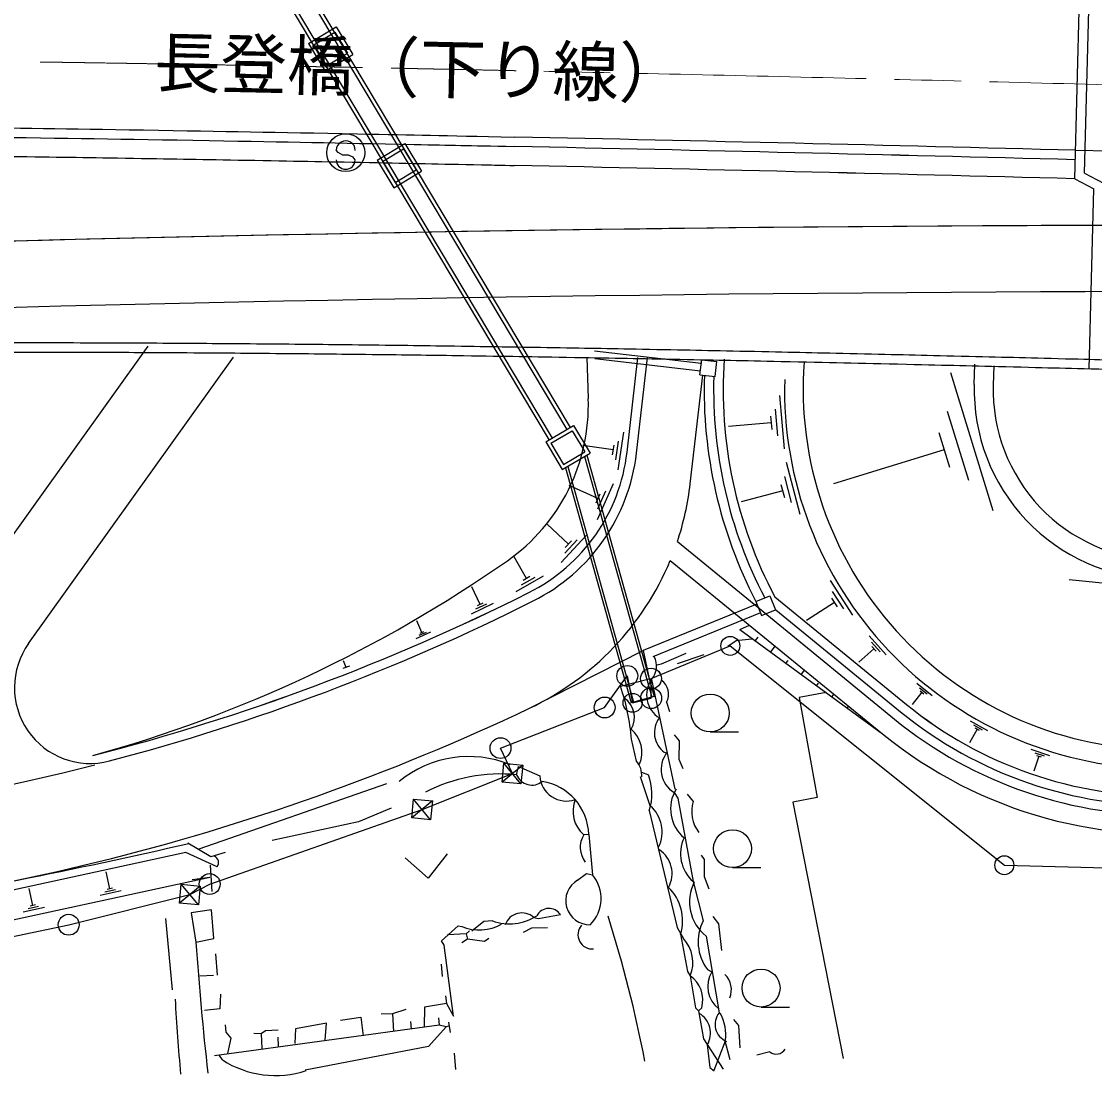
# Model space of a CAD drawing. Units: millimetres, scale not verified. Extents: x 40000 to 680000, y 20000 to 380000.
# Drawn here: x 280508 to 337087, y 245915 to 301527 of the extents above; entities that cross this region are included whole.
import ezdxf
from ezdxf.enums import TextEntityAlignment as Align

# ---------------------------------------------------------------- set-up
doc = ezdxf.new("R2010")
doc.units = ezdxf.units.MM
doc.header["$LTSCALE"] = 1000
doc.linetypes.add('CHAIN', pattern=[18.5, 12, -1.5, 3.5, -1.5])
for name, color, linetype, lineweight in [('M-BGD', 7, 'Continuous', 25), ('M-BMK', 2, 'CHAIN', 13), ('M-BMK-ROW', 30, 'Continuous', 25), ('M-STR-STRC', 7, 'Continuous', 25)]:
    doc.layers.add(name, color=color, linetype=linetype, lineweight=lineweight)
doc.styles.add('ＭＳ ゴシック', font='')
doc.styles.get('ＭＳ ゴシック').set_extended_font_data('MS Gothic')

msp = doc.modelspace()

# ---------------------------------------------------------------- linework, layer by layer
at = {"layer": 'M-BGD'}
for p, q in [((284109, 322576), (309442, 280108)), ((283165, 322013), (308498, 279545)), ((283938, 322474), (309271, 280006)), ((282993, 321911), (308326, 279443)), ((336046, 293232), (336308, 303228)), ((336554, 293529), (336808, 303215)), ((295645, 300370), (297105, 301241)), ((297105, 301241), (297976, 299781)), ((295919, 300300), (297036, 300966)), ((297036, 300966), (297702, 299850)), ((295645, 300370), (296516, 298910)), ((295919, 300300), (296585, 299184)), ((296516, 298910), (297976, 299781)), ((296585, 299184), (297702, 299850)), ((299269, 294214), (300729, 295085)), ((299544, 294145), (300660, 294811)), ((300660, 294811), (301326, 293694)), ((300729, 295085), (301600, 293625)), ((299269, 294214), (300140, 292754)), ((299544, 294145), (300210, 293028)), ((300210, 293028), (301326, 293694)), ((306256, 293934), (306490, 293930)), ((300140, 292754), (301600, 293625)), ((336046, 293232), (337050, 292703)), ((336554, 293530), (337558, 293000)), ((336799, 283206), (337050, 292703)), ((276300, 269175), (287193, 284398)), ((316351, 283483), (310718, 284133)), ((280884, 268707), (291693, 283812)), ((310313, 283795), (310391, 281637)), ((316305, 283085), (310737, 283728)), ((312438, 278799), (313015, 283803)), ((312935, 278742), (313517, 283789)), ((316282, 282887), (316373, 283682)), ((316373, 283682), (317168, 283590)), ((317076, 282795), (317168, 283590)), ((329494, 283015), (331733, 275732)), ((330746, 282368), (330775, 283450)), ((331773, 283360), (331745, 282341)), ((315768, 277128), (316431, 282870)), ((316282, 282887), (317077, 282795)), ((320478, 281800), (320717, 278984)), ((320004, 280697), (320064, 279992)), ((320256, 281072), (320375, 279664)), ((329325, 280970), (330445, 277329)), ((308154, 279340), (309614, 280211)), ((309614, 280211), (310485, 278751)), ((320034, 280344), (317781, 280154)), ((308428, 279271), (309545, 279937)), ((309545, 279937), (310211, 278820)), ((312247, 279856), (311947, 277863)), ((328877, 279836), (329437, 278015)), ((308154, 279340), (309025, 277880)), ((308428, 279271), (309095, 278154)), ((311698, 278919), (310104, 279160)), ((311736, 279169), (311661, 278670)), ((311972, 279388), (311822, 278391)), ((309025, 277880), (310485, 278751)), ((309094, 278154), (310211, 278820)), ((310200, 278581), (313744, 265875)), ((310316, 278650), (313869, 265910)), ((329157, 278926), (323331, 277135)), ((309194, 277981), (312656, 265572)), ((309310, 278050), (312781, 265607)), ((320828, 278272), (321554, 275538)), ((320736, 277516), (321099, 276149)), ((310900, 276357), (309378, 277037)), ((311706, 277138), (310855, 275235)), ((311303, 276747), (310878, 275796)), ((320644, 276760), (318457, 276179)), ((320553, 277102), (320735, 276418)), ((311006, 276595), (310794, 276119)), ((309347, 273958), (308221, 275011)), ((310286, 274399), (308970, 272991)), ((309816, 274179), (309159, 273475)), ((309511, 274134), (309182, 273782)), ((315091, 274083), (319801, 270233)), ((307135, 272136), (306481, 273283)), ((314720, 273094), (325908, 263949)), ((308015, 272258), (306581, 271441)), ((307575, 272197), (306858, 271788)), ((307314, 272238), (306955, 272034)), ((304686, 270769), (304246, 271698)), ((323144, 272034), (324330, 270198)), ((335747, 272090), (343325, 271297)), ((319230, 270927), (319970, 271230)), ((319970, 271230), (320273, 270489)), ((320230, 271174), (327173, 265498)), ((323221, 271109), (323518, 270650)), ((323257, 271457), (323850, 270539)), ((305378, 270812), (304216, 270261)), ((305032, 270790), (304451, 270515)), ((304832, 270838), (304541, 270700)), ((319286, 270789), (313284, 268341)), ((320276, 270490), (326857, 265111)), ((323370, 270879), (321901, 269931)), ((301616, 269284), (301346, 269900)), ((319475, 270326), (313791, 268008)), ((319801, 270233), (326541, 264724)), ((301712, 269326), (301519, 269242)), ((318387, 269451), (318901, 269677)), ((318387, 269451), (325908, 263949)), ((302068, 269299), (301298, 268962)), ((301842, 269291), (301457, 269123)), ((318198, 268843), (317746, 268551)), ((318997, 268931), (318198, 268843)), ((319040, 268973), (318997, 268931)), ((319336, 269048), (319187, 268866)), ((325212, 269109), (326103, 268112)), ((325335, 268771), (325781, 268272)), ((307293, 265293), (313284, 268341)), ((313284, 268341), (313611, 266842)), ((315529, 268189), (314233, 267618)), ((320244, 268579), (319995, 268275)), ((325458, 268433), (324660, 267719)), ((325347, 268557), (325570, 268308)), ((297631, 267451), (297494, 267799)), ((316481, 268108), (315080, 267630)), ((320914, 267819), (320803, 267683)), ((297805, 267520), (297457, 267383)), ((314233, 267618), (313957, 267547)), ((321792, 267314), (321611, 267092)), ((312098, 266453), (313611, 266842)), ((313611, 266842), (313735, 266815)), ((313735, 266815), (314959, 261031)), ((322512, 266614), (322420, 266501)), ((327713, 266620), (328521, 265974)), ((322937, 266123), (321518, 265856)), ((323341, 266048), (323228, 265910)), ((327988, 266135), (327471, 265489)), ((327850, 266378), (328254, 266055)), ((327887, 266216), (328089, 266055)), ((313870, 265910), (312656, 265572)), ((314515, 265608), (314670, 265120)), ((321518, 265856), (322463, 260586)), ((324073, 265363), (324036, 265318)), ((324890, 264782), (324845, 264727)), ((330537, 264625), (331443, 264126)), ((330713, 264410), (331166, 264160)), ((330777, 264257), (331003, 264132)), ((312938, 262505), (312668, 263667)), ((314926, 263896), (315183, 263581)), ((316822, 264040), (318322, 264040)), ((330890, 264195), (330491, 263469)), ((315183, 263581), (315169, 262610)), ((333732, 263126), (334711, 262792)), ((314402, 262970), (314526, 262943)), ((315169, 262610), (315386, 262108)), ((334155, 262763), (333888, 261981)), ((333944, 262945), (334433, 262778)), ((334033, 262805), (334277, 262722)), ((306613, 261787), (306707, 262221)), ((306707, 262221), (307833, 261719)), ((313663, 260141), (313150, 261680)), ((313204, 261928), (313563, 261786)), ((299756, 261313), (289855, 257857)), ((314919, 260845), (315114, 260543)), ((315114, 260543), (315922, 256147)), ((315615, 260760), (315921, 260369)), ((322463, 260586), (321177, 260343)), ((321177, 260343), (323827, 246818)), ((299999, 260027), (298282, 259292)), ((313610, 259892), (315078, 253731)), ((298282, 259292), (293722, 258324)), ((310416, 258631), (310154, 258622)), ((310416, 258631), (310610, 256511)), ((290484, 257462), (289274, 258177)), ((289167, 257680), (277173, 255063)), ((290825, 256933), (289167, 257680)), ((291247, 257687), (290484, 257462)), ((302947, 257611), (301949, 256336)), ((316354, 257549), (316500, 257322)), ((290453, 257014), (290545, 255630)), ((301949, 256336), (300733, 257401)), ((316500, 257322), (316499, 256413)), ((317999, 256886), (319499, 256886)), ((285162, 255764), (284968, 256662)), ((290443, 256366), (289507, 256243)), ((309833, 256223), (310299, 256577)), ((310299, 256577), (310610, 256511)), ((316499, 256413), (316751, 255774)), ((281109, 254885), (280916, 255778)), ((285302, 255795), (285022, 255734)), ((315922, 256147), (316453, 254085)), ((285771, 255662), (284650, 255419)), ((285467, 255713), (284906, 255592)), ((281715, 254783), (280600, 254542)), ((281412, 254834), (280854, 254714)), ((281248, 254916), (280970, 254855)), ((290531, 254659), (289457, 254500)), ((290658, 253137), (290531, 254659)), ((288096, 254208), (288452, 250429)), ((289457, 254500), (289709, 252952)), ((305343, 254071), (304882, 254040)), ((316954, 254302), (317260, 253911)), ((302650, 253026), (303534, 253811)), ((303534, 253811), (303720, 253771)), ((304128, 253553), (303963, 253393)), ((304882, 254040), (304252, 253526)), ((307405, 253692), (306966, 253462)), ((308252, 253705), (307405, 253692)), ((315078, 253731), (315406, 253141)), ((317260, 253911), (317414, 252514)), ((289709, 252952), (290658, 253137)), ((302797, 252800), (302650, 253026)), ((303963, 253393), (302979, 253345)), ((304034, 253118), (303733, 252923)), ((303963, 253393), (304034, 253118)), ((304917, 252993), (304034, 253118)), ((305143, 253140), (304917, 252993)), ((315259, 253367), (315617, 251407)), ((316603, 253273), (317292, 249228)), ((303291, 249056), (302797, 252800)), ((290746, 252339), (290830, 251217)), ((302645, 251793), (302698, 251132)), ((315617, 251407), (315763, 251180)), ((316677, 251503), (316912, 251388)), ((290630, 251195), (289907, 251155)), ((315763, 251180), (316050, 249495)), ((291002, 250205), (290966, 249434)), ((302870, 250121), (302914, 249722)), ((301765, 249514), (301738, 248481)), ((302914, 249722), (301765, 249514)), ((302914, 249722), (303291, 249056)), ((319504, 249531), (321004, 249531)), ((290966, 249434), (290167, 249346)), ((297334, 248844), (298407, 249002)), ((298407, 249002), (298518, 248004)), ((300066, 249165), (299481, 249161)), ((300767, 249404), (300066, 249165)), ((300066, 249165), (300128, 248243)), ((302492, 248968), (302536, 248569)), ((316050, 249495), (316210, 249330)), ((316374, 249490), (316210, 249330)), ((316210, 249330), (316475, 247844)), ((302536, 248569), (290693, 246959)), ((291240, 248595), (291284, 248196)), ((296584, 248680), (294961, 248380)), ((296522, 247784), (296584, 248680)), ((301020, 248765), (301064, 248366)), ((302909, 248489), (301972, 247456)), ((302909, 248489), (302536, 248569)), ((303046, 248524), (302909, 248489)), ((303024, 248724), (303104, 248187)), ((318059, 248868), (318316, 248553)), ((318316, 248553), (318386, 247369)), ((291284, 248196), (291541, 247881)), ((291541, 247881), (291368, 247074)), ((293151, 248119), (292766, 248137)), ((293378, 248266), (293151, 248119)), ((293151, 248119), (293177, 247334)), ((294038, 248318), (293378, 248266)), ((294020, 247932), (294051, 247471)), ((294961, 248380), (294925, 247608)), ((316475, 247844), (317498, 246260)), ((301972, 247456), (295465, 246193)), ((317619, 247728), (317014, 246176)), ((317872, 246746), (317619, 247728)), ((291101, 246742), (290955, 246968)), ((303324, 247100), (303399, 246240)), ((319965, 247159), (319277, 246982))]:
    msp.add_line(p, q, dxfattribs=at)
for points in [[(319230, 270928), (319532, 270187), (320272, 270489)], [(290443, 256366), (263806, 250598), (257489, 249809), (251927, 250183), (246561, 251327), (237703, 255496)], [(307525, 254251), (307774, 254198), (308923, 254405)], [(316670, 247543), (316802, 246345), (317024, 246168)]]:
    msp.add_lwpolyline(points, dxfattribs=at)
for centre, radius in [((313701, 266856), 550), ((316822, 265040), 1000), ((317999, 257886), 1000), ((319504, 250531), 1000)]:
    msp.add_circle(centre, radius, dxfattribs=at)
for centre, radius, start, end in [((179195, -5704720), 6001500, 88.50201, 88.78434), ((179195, -5704720), 6001000, 88.50201, 88.78434), ((179146, -5704719), 6001000, 88.50155, 88.78387), ((179139, -5704722), 6001500, 86.25267, 88.50144), ((179195, -5704720), 6000000, 88.50201, 88.78434), ((179146, -5704719), 6000000, 88.50155, 88.78387), ((344911, -2209222), 2500000, 88.47449, 95.40178), ((344891, -2209222), 2500000, 86.1483, 93.04555), ((344891, -2209222), 2496500, 86.1483, 93.0473), ((340742, 282098), 23240, 176.0018, 208.0389), ((340759, 282135), 19037, 175.7293, 268.4071), ((340742, 282098), 24240, 178.199, 207.4407), ((340742, 282098), 23740, 178.2994, 207.5513), ((340742, 282098), 23740, 178.2999, 207.5517), ((340742, 282098), 20000, 178.4491, 268.454), ((340742, 282098), 20000, 178.4487, 268.4536), ((340742, 282098), 10000, 178.4489, 268.4536), ((340742, 282098), 9000, 178.4493, 268.454), ((300398, 281274), 10000, 304.9511, 2.0791), ((303000, 279888), 9500, 296.6627, 353.4205), ((303001, 279888), 9500, 296.6622, 353.42), ((303000, 279888), 10000, 296.6627, 353.4214), ((300867, 278847), 15000, 341.4839, 353.4211), ((265317, 331467), 71237, 285.42633, 304.95113), ((300867, 278847), 15000, 295.3675, 337.4497), ((255883, 373722), 114500, 284.35263, 296.66286), ((255884, 373723), 114500, 284.35217, 296.66239), ((255900, 373683), 114957, 284.74336, 296.66401), ((284137, 266379), 4000, 144.4143, 284.747), ((312917, 267513), 1076, 319.5407, 28.2012), ((314892, 265988), 1422, 144.4259, 238.1555), ((313754, 266044), 877, 330.1842, 55.942), ((300949, 262720), 11757, 4.6194, 18.5098), ((311603, 264817), 1221, 329.1378, 55.8332), ((340742, 282098), 21440, 230.7376, 270.8429), ((340742, 282098), 21440, 230.7371, 270.8424), ((255883, 373722), 120000, 272.24604, 295.3675), ((340742, 282098), 21940, 230.7376, 271.2337), ((340742, 282098), 21940, 230.7371, 271.2332), ((315168, 264003), 1287, 142.9243, 233.4459), ((340742, 282098), 22440, 230.7376, 271.6111), ((340742, 282098), 22440, 230.7371, 271.6106), ((311619, 262962), 1604, 337.1973, 49.9465), ((340742, 282098), 23440, 230.7371, 278.5199), ((340742, 282098), 23440, 230.7376, 278.5203), ((304090, 257003), 5742, 67.6705, 129.598), ((315685, 262074), 1448, 143.1448, 238.0811), ((255884, 373723), 115000, 270.5113, 284.34385), ((312055, 261752), 1161, 355.785, 40.4518), ((305787, 253032), 8794, 84.6104, 116.9251), ((307421, 262108), 869, 201.6758, 308.843), ((309250, 261816), 1420, 183.9041, 288.817), ((307507, 258558), 2910, 1.439, 80.9361), ((310925, 260773), 2826, 341.8513, 21.0135), ((316735, 259987), 2000, 148.9769, 229.829), ((311212, 259856), 1625, 157.7343, 229.4096), ((317645, 259849), 1801, 163.2006, 217.763), ((312487, 258770), 1806, 333.6164, 49.3663), ((311255, 257957), 1286, 148.868, 217.3661), ((223251, 544065), 293440, 279.40848, 283.01506), ((317224, 257621), 1966, 154.798, 228.5378), ((290548, 257155), 355, 321.2969, 67.5571), ((313300, 256574), 1511, 331.0576, 56.2049), ((309136, 255252), 1938, 314.5962, 40.5053), ((310464, 255132), 1260, 120.0317, 271.4867), ((312924, 254086), 2443, 342.8922, 45.9618), ((318026, 255078), 2298, 152.6434, 231.7628), ((308316, 254006), 726, 33.3958, 151.8152), ((306229, 256572), 2653, 250.5078, 303.0653), ((306896, 253564), 932, 47.5119, 161.3422), ((249860, 234657), 64640, 10.71317, 17.7086), ((318629, 252973), 2444, 152.9458, 216.9836), ((304635, 256048), 2454, 248.1029, 299.0382), ((310601, 253346), 752, 138.8358, 275.833), ((457033, 264568), 167727, 183.97125, 186.34034), ((314104, 251890), 1805, 336.8373, 43.8455), ((318194, 250609), 1500, 148.7079, 231.975), ((316853, 250447), 1087, 336.7107, 46.9382), ((314878, 249905), 1553, 344.5049, 55.2298), ((414550, 257264), 126156, 183.32763, 185.1262), ((315641, 248158), 1199, 329.127, 59.727), ((318057, 248618), 978, 141.4282, 247.4257), ((315258, 248074), 2386, 351.676, 28.5459), ((320303, 247597), 554, 232.302, 328.6617), ((293898, 251057), 5142, 237.0523, 288.4699)]:
    msp.add_arc(centre, radius, start, end, dxfattribs=at)
for points, knots in [([(151786, 298676), (156646, 299161), (157887, 299285), (161801, 299631), (165685, 299975), (167862, 300152), (171751, 300445), (175671, 300741), (177869, 300892), (181793, 301139), (185726, 301387), (187930, 301512), (191865, 301715), (195994, 301928), (198308, 302032), (202440, 302200), (206494, 302364), (208766, 302441), (212822, 302565), (216778, 302685), (218994, 302740), (222952, 302825), (227181, 302915), (229550, 302952), (233779, 303006), (237937, 303060), (240267, 303078), (244425, 303098), (248582, 303119), (250911, 303120), (255068, 303114), (259069, 303108), (261310, 303095), (265311, 303066), (269884, 303033), (272446, 303004), (277019, 302948), (281287, 302896), (283677, 302856), (287944, 302786), (292665, 302710), (295309, 302658), (300029, 302564), (302622, 302512), (303433, 302496), (306667, 302427)], [0, 0, 0, 0, 1, 1, 1, 2, 2, 2, 3, 3, 3, 4, 4, 4, 5, 5, 5, 6, 6, 6, 7, 7, 7, 8, 8, 8, 9, 9, 9, 10, 10, 10, 11, 11, 11, 12, 12, 12, 13, 13, 13, 14, 14, 14, 15, 15, 15, 15]), ([(152496, 291712), (157298, 292191), (158524, 292313), (162391, 292656), (166289, 293001), (168473, 293178), (172375, 293472), (176244, 293764), (178413, 293911), (182285, 294156), (186149, 294400), (188314, 294523), (192180, 294722), (196245, 294931), (198523, 295035), (202590, 295200), (207119, 295383), (209657, 295467), (214188, 295602), (218046, 295718), (220207, 295766), (224065, 295846), (228164, 295931), (230460, 295965), (234560, 296015), (238469, 296063), (240659, 296079), (244569, 296099), (248435, 296118), (250600, 296121), (254466, 296115), (258481, 296109), (260730, 296099), (264745, 296070), (269296, 296038), (271846, 296010), (276396, 295955), (280513, 295905), (282818, 295868), (286935, 295802), (291346, 295731), (293818, 295684), (298229, 295598), (301469, 295535), (302482, 295514), (306522, 295429)], [0, 0, 0, 0, 1, 1, 1, 2, 2, 2, 3, 3, 3, 4, 4, 4, 5, 5, 5, 6, 6, 6, 7, 7, 7, 8, 8, 8, 9, 9, 9, 10, 10, 10, 11, 11, 11, 12, 12, 12, 13, 13, 13, 14, 14, 14, 15, 15, 15, 15]), ([(267265, 295551), (272629, 295500), (273980, 295487), (278284, 295431), (283022, 295369), (285676, 295326), (290413, 295243), (294631, 295170), (296993, 295124), (301210, 295039), (303280, 294997), (303928, 294984), (306510, 294929)], [0, 0, 0, 0, 1, 1, 1, 2, 2, 2, 3, 3, 3, 4, 4, 4, 4]), ([(255642, 294613), (258429, 294605), (259129, 294603), (261364, 294591), (264041, 294577), (265540, 294565), (268216, 294543), (270451, 294524), (271703, 294510), (273937, 294484), (276448, 294456), (277854, 294437), (280364, 294402), (282728, 294369), (284053, 294349), (286417, 294310), (288737, 294273), (290036, 294250), (292356, 294208), (294891, 294163), (296311, 294136), (298846, 294086), (301155, 294040), (302449, 294014), (304758, 293966), (305343, 293953), (305526, 293950), (306256, 293934)], [0, 0, 0, 0, 1, 1, 1, 2, 2, 2, 3, 3, 3, 4, 4, 4, 5, 5, 5, 6, 6, 6, 7, 7, 7, 8, 8, 8, 9, 9, 9, 9]), ([(254194, 284347), (256435, 284390), (256999, 284400), (258796, 284429), (260753, 284460), (261849, 284475), (263806, 284498), (265737, 284521), (266819, 284531), (268750, 284546), (270667, 284561), (271741, 284567), (273658, 284575), (275566, 284583), (276634, 284585), (278542, 284586), (280520, 284587), (281629, 284586), (283607, 284580), (285586, 284574), (286695, 284569), (288674, 284557), (290588, 284546), (291660, 284537), (293574, 284520), (295555, 284502), (296664, 284490), (298645, 284467), (300621, 284444), (301728, 284429), (303704, 284400), (305595, 284373), (306654, 284357), (308546, 284325), (310527, 284292), (311637, 284272), (313618, 284235), (315783, 284194), (316995, 284169), (319159, 284124), (321272, 284080), (322455, 284053), (324567, 284005), (326714, 283956), (327916, 283927), (330063, 283875), (332209, 283822), (333411, 283792), (335557, 283736), (337501, 283686), (338108, 283670), (340533, 283605)], [0, 0, 0, 0, 1, 1, 1, 2, 2, 2, 3, 3, 3, 4, 4, 4, 5, 5, 5, 6, 6, 6, 7, 7, 7, 8, 8, 8, 9, 9, 9, 10, 10, 10, 11, 11, 11, 12, 12, 12, 13, 13, 13, 14, 14, 14, 15, 15, 15, 16, 16, 16, 17, 17, 17, 17]), ([(254195, 283846), (256502, 283891), (257082, 283902), (258933, 283931), (260840, 283961), (261908, 283976), (263815, 283998), (265966, 284023), (267171, 284034), (269322, 284050), (271196, 284065), (272246, 284070), (274121, 284077), (276133, 284084), (277261, 284086), (279273, 284086), (281216, 284086), (282305, 284084), (284248, 284078), (286195, 284072), (287285, 284066), (289232, 284054), (291207, 284041), (292313, 284032), (294288, 284013), (296269, 283995), (297379, 283982), (299360, 283958), (301103, 283938), (302080, 283924), (303823, 283899), (306106, 283866), (307384, 283845), (309667, 283806), (311837, 283769), (313053, 283746), (315223, 283704), (317307, 283664), (318475, 283639), (320559, 283594), (323143, 283539), (324591, 283505), (327175, 283445), (329376, 283393), (330609, 283362), (332810, 283307), (335120, 283249), (335843, 283230), (338724, 283154)], [0, 0, 0, 0, 1, 1, 1, 2, 2, 2, 3, 3, 3, 4, 4, 4, 5, 5, 5, 6, 6, 6, 7, 7, 7, 8, 8, 8, 9, 9, 9, 10, 10, 10, 11, 11, 11, 12, 12, 12, 13, 13, 13, 14, 14, 14, 15, 15, 15, 16, 16, 16, 16])]:
    msp.add_open_spline(points, degree=3, knots=knots, dxfattribs=at)
at = {"layer": 'M-BMK'}
msp.add_arc((179195, -5704720), 6005000, 88.43171, 88.78434, dxfattribs=at)
msp.add_open_spline([(152142, 295194), (154584, 295441), (155202, 295504), (157164, 295691), (159104, 295875), (160191, 295975), (162131, 296147), (164052, 296316), (165128, 296408), (167049, 296565), (169006, 296725), (170102, 296811), (172060, 296958), (173998, 297105), (175084, 297182), (177024, 297316), (179011, 297454), (180124, 297526), (182112, 297652), (183904, 297766), (184909, 297825), (186703, 297929), (188963, 298058), (190229, 298126), (192490, 298243), (194437, 298343), (195528, 298394), (197476, 298483), (199622, 298581), (200824, 298632), (202971, 298718), (205116, 298804), (206318, 298848), (208464, 298922), (210527, 298993), (211682, 299030), (213745, 299091), (215636, 299147), (216695, 299175), (218585, 299223), (220507, 299271), (221584, 299296), (223506, 299335), (225669, 299380), (226880, 299403), (229043, 299438), (231173, 299473), (232367, 299489), (234497, 299515), (236388, 299538), (237447, 299548), (239338, 299564), (241601, 299583), (242869, 299591), (245132, 299601), (247188, 299611), (248340, 299614), (250397, 299616), (252797, 299618), (254141, 299617), (256541, 299611), (259038, 299604), (260437, 299597), (262935, 299582), (265129, 299570), (266359, 299559), (268553, 299540), (271142, 299516), (272593, 299501), (275182, 299470), (277800, 299439), (279266, 299419), (281884, 299381), (284241, 299347), (285561, 299326), (287918, 299286), (290893, 299237), (292560, 299206), (295535, 299151), (297702, 299110), (298916, 299086), (301084, 299042), (302995, 299003), (304066, 298981), (305978, 298941), (306219, 298936), (306294, 298934), (306595, 298928)], degree=3, knots=[0, 0, 0, 0, 1, 1, 1, 2, 2, 2, 3, 3, 3, 4, 4, 4, 5, 5, 5, 6, 6, 6, 7, 7, 7, 8, 8, 8, 9, 9, 9, 10, 10, 10, 11, 11, 11, 12, 12, 12, 13, 13, 13, 14, 14, 14, 15, 15, 15, 16, 16, 16, 17, 17, 17, 18, 18, 18, 19, 19, 19, 20, 20, 20, 21, 21, 21, 22, 22, 22, 23, 23, 23, 24, 24, 24, 25, 25, 25, 26, 26, 26, 27, 27, 27, 28, 28, 28, 29, 29, 29, 29], dxfattribs=at)
at = {"layer": 'M-BMK-ROW'}
for p, q in [((313701, 266856), (317882, 268582)), ((317882, 268582), (332331, 257011)), ((311257, 265334), (312448, 267000)), ((313709, 265823), (313701, 266856)), ((305850, 261397), (305947, 262392)), ((306942, 262295), (305850, 261397)), ((301629, 259956), (306396, 261846)), ((306845, 261299), (305850, 261397)), ((301082, 259506), (301180, 260502)), ((302175, 260405), (301082, 259506)), ((302078, 259409), (301180, 260502)), ((301180, 260502), (302175, 260404)), ((302175, 260405), (302078, 259409)), ((290433, 256018), (301629, 259956)), ((302078, 259409), (301082, 259507)), ((332331, 257011), (340905, 256785)), ((289932, 255912), (288839, 255014)), ((289835, 254917), (288936, 256009)), ((289386, 255463), (290433, 256018))]:
    msp.add_line(p, q, dxfattribs=at)
for points in [[(312448, 267000), (312731, 265578), (313709, 265824)], [(306396, 261846), (305767, 263191), (311257, 265334)], [(273328, 251850), (282999, 253872), (289386, 255463)]]:
    msp.add_lwpolyline(points, dxfattribs=at)
for points in [[(305947, 262392), (306942, 262295), (306845, 261299)], [(288839, 255014), (288936, 256009), (289932, 255912), (289834, 254917)]]:
    msp.add_lwpolyline(points, close=True, dxfattribs=at)
for centre, radius in [((317882, 268582), 500), ((317882, 268581), 500), ((312448, 267000), 550), ((312448, 267000), 550), ((313702, 266856), 550), ((312731, 265578), 500), ((312731, 265578), 500), ((313709, 265824), 550), ((313709, 265823), 550), ((311257, 265334), 550), ((311258, 265334), 550), ((305767, 263191), 550), ((305767, 263190), 550), ((332331, 257011), 500), ((332331, 257011), 500), ((290433, 256018), 550), ((290433, 256018), 550), ((282999, 253872), 550), ((282999, 253872), 550)]:
    msp.add_circle(centre, radius, dxfattribs=at)
at = {"layer": 'M-STR-STRC'}
for p, q in [((297207, 294614), (297108, 294732)), ((297452, 294475), (297207, 294614)), ((297753, 294472), (297452, 294475)), ((297998, 294361), (297753, 294472)), ((298104, 294224), (297998, 294361))]:
    msp.add_line(p, q, dxfattribs=at)
msp.add_circle((297607, 294603), 1000, dxfattribs=at)
for centre, start, end in [((297608, 294728), 359.5549, 179.5549), ((297604, 294228), 179.5549, 359.5549)]:
    msp.add_arc(centre, 500, start, end, dxfattribs=at)

# ---------------------------------------------------------------- texts
at = {"layer": 'M-BGD', "style": 'ＭＳ ゴシック'}
msp.add_text('長登橋（下り線）', height=2566, rotation=358.755, dxfattribs=at).set_placement((287469, 297325), align=Align.BOTTOM_LEFT)

doc.saveas('drawing.dxf')
